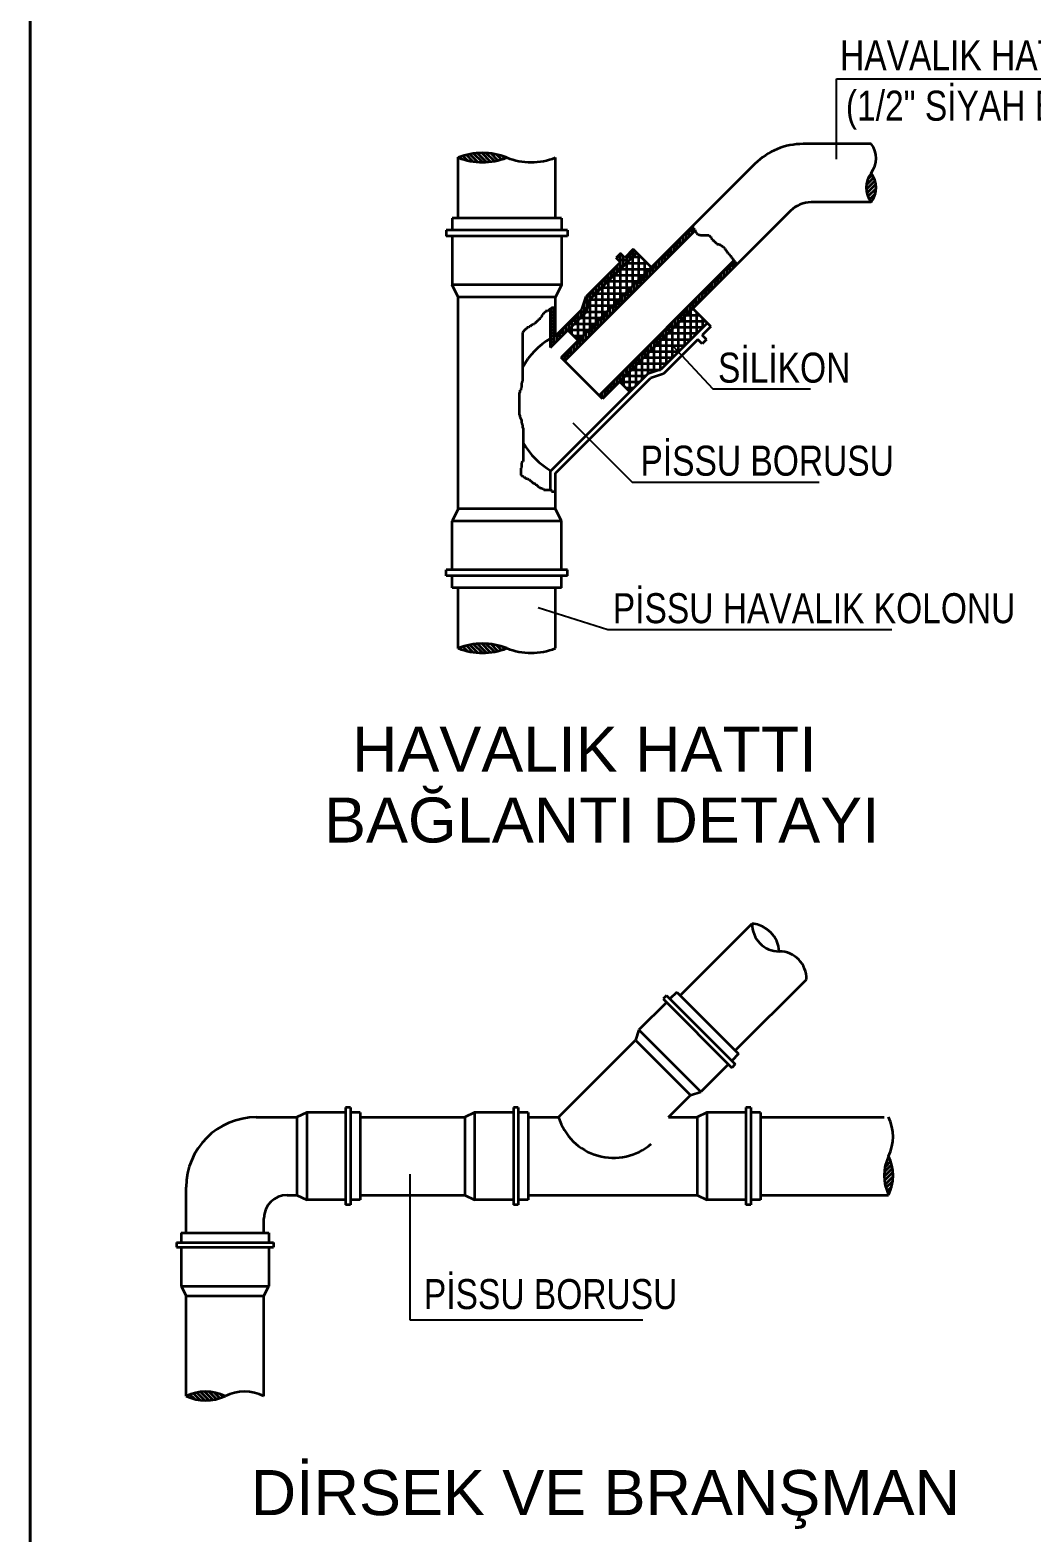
# Model space of a CAD drawing. Header units: centimetres. Extents: x 405464 to 563355, y 50011 to 66875.
# Drawn here: x 554620 to 555421, y 56429 to 57631 of the extents above; entities that cross this region are included whole.
import ezdxf

# ---------------------------------------------------------------- set-up
doc = ezdxf.new("R2010")
doc.units = ezdxf.units.CM
for name, color, linetype, lineweight in [('0-KRCN-D1', 1, 'Continuous', 25), ('0-KRCN-KILZ-1', 7, 'Continuous', 25), ('0-KRCN-SHT-DETAY-ÇERÇEVE', 71, 'Continuous', 40), ('0-KRCN-SHT-PİSSU100', 220, 'boru100LINE', 35), ('0-KRCN-SIHHI', 7, 'Continuous', 25)]:
    doc.layers.add(name, color=color, linetype=linetype, lineweight=lineweight)
doc.styles.add('CAP', font='ARIALNB.TTF')
doc.styles.add('M', font='arial.ttf', dxfattribs={"width": 0.8, "height": 15})
doc.linetypes.add('boru100LINE', pattern='A,40,-0.8,["100",CAP,S=7,R=0,X=0,Y=-3],-14', length=54.8)

# ---------------------------------------------------------------- blocks, each defined once
blk = doc.blocks.new('G$C5CFEFF88')
at = {"layer": '0-KRCN-D1', "color": 7}
for p, q in [((256.89, -268.78, 108.46), (272.96, -286.07, 108.46)), ((217.02, -299.76, 108.46), (240.73, -323.45, 108.46)), ((203.2, -373.56, 108.46), (231.05, -382.44, 108.46))]:
    blk.add_line(p, q, dxfattribs=at)
at = {"layer": '0-KRCN-SHT-DETAY-ÇERÇEVE'}
blk.add_lwpolyline([(768.18, 0), (768.18, -1101.82), (0, -1101.82), (0, 0)], close=True, dxfattribs=at)
at = {"layer": '0-KRCN-SHT-PİSSU100', "linetype": 'Continuous'}
for p, q in [((179.04, -195.46, 108.46), (175.86, -192.29, 108.46)), ((180.85, -195.53, 108.46), (177.36, -192.04, 108.46)), ((182.54, -195.47, 108.46), (178.94, -191.87, 108.46)), ((184.14, -195.32, 108.46), (180.62, -191.8, 108.46)), ((185.65, -195.09, 108.46), (182.41, -191.85, 108.46)), ((187.09, -194.78, 108.46), (184.33, -192.03, 108.46)), ((336.31, -188.17, 108.46), (309.09, -188.2, 108.46)), ((171.17, -217.85, 108.46), (171.17, -193.54, 108.46)), ((172.49, -194.15, 108.46), (171.77, -193.43, 108.46)), ((174.93, -194.84, 108.46), (173.08, -192.99, 108.46)), ((177.08, -195.25, 108.46), (174.44, -192.61, 108.46)), ((188.46, -194.41, 108.46), (186.45, -192.4, 108.46)), ((189.78, -193.98, 108.46), (188.83, -193.03, 108.46)), ((210.05, -217.85, 108.46), (210.05, -193.66, 108.46)), ((289.85, -196.17, 108.46), (212.37, -273.65, 108.46)), ((337.89, -202.89, 108.46), (334.35, -206.43, 108.46)), ((337.41, -201.63, 108.46), (334.38, -204.66, 108.46)), ((338.21, -204.32, 108.46), (334.6, -207.93, 108.46)), ((336.79, -200.5, 108.46), (334.9, -202.39, 108.46)), ((338.3, -205.98, 108.46), (335.03, -209.25, 108.46)), ((338.01, -208.01, 108.46), (335.6, -210.42, 108.46)), ((304.07, -214.94, 108.46), (228.87, -290.15, 108.46)), ((336.32, -211.5, 108.46), (312.32, -211.53, 108.46)), ((336.47, -211.3, 108.46), (336.3, -211.47, 108.46)), ((212.48, -217.85, 108.46), (168.74, -217.85, 108.46)), ((168.74, -217.85, 108.46), (168.74, -222.71, 108.46)), ((212.48, -217.85, 108.46), (212.48, -222.71, 108.46)), ((263.74, -222.28, 108.46), (265.45, -222.28, 108.46)), ((265.06, -221.23, 108.46), (264.75, -221.27, 108.46)), ((264.81, -223.96, 108.46), (264.81, -221.27, 108.46)), ((265.05, -221.66, 108.46), (265.06, -221.23, 108.46)), ((265.46, -221.7, 108.46), (265.05, -221.66, 108.46)), ((265.45, -222.32, 108.46), (265.46, -221.7, 108.46)), ((266, -222.59, 108.46), (265.45, -222.32, 108.46)), ((166.31, -222.71, 108.46), (166.31, -225.14, 108.46)), ((214.91, -222.71, 108.46), (166.31, -222.71, 108.46)), ((214.91, -225.14, 108.46), (166.31, -225.14, 108.46)), ((168.74, -225.14, 108.46), (168.74, -244.58, 108.46)), ((212.48, -225.14, 108.46), (212.48, -244.58, 108.46)), ((266, -222.78, 108.46), (213.75, -275.03, 108.46)), ((214.91, -222.71, 108.46), (214.91, -225.14, 108.46)), ((260.84, -227.94, 108.46), (258.13, -227.94, 108.46)), ((258.73, -230.04, 108.46), (258.73, -227.29, 108.46)), ((259.95, -228.82, 108.46), (259.95, -226.07, 108.46)), ((261.16, -225.51, 108.46), (260.52, -225.51, 108.46)), ((262.05, -226.72, 108.46), (260.56, -226.72, 108.46)), ((261.16, -227.61, 108.46), (261.16, -224.86, 108.46)), ((263.59, -224.29, 108.46), (261.73, -224.29, 108.46)), ((262.38, -226.39, 108.46), (262.38, -223.64, 108.46)), ((265.7, -223.08, 108.46), (262.99, -223.08, 108.46)), ((263.27, -225.51, 108.46), (262.99, -225.51, 108.46)), ((263.59, -225.18, 108.46), (263.59, -222.43, 108.46)), ((266, -222.59, 108.46), (266, -223.13, 108.46)), ((266, -223.13, 108.46), (266.18, -223.48, 108.46)), ((266.18, -223.48, 108.46), (266.53, -223.84, 108.46)), ((266.53, -223.84, 108.46), (266.53, -224.02, 108.46)), ((266.53, -224.02, 108.46), (266.89, -224.19, 108.46)), ((266.89, -224.19, 108.46), (267.07, -224.37, 108.46)), ((267.07, -224.37, 108.46), (267.24, -224.37, 108.46)), ((267.24, -224.37, 108.46), (267.42, -224.55, 108.46)), ((267.42, -224.55, 108.46), (267.78, -224.55, 108.46)), ((267.78, -224.55, 108.46), (268.14, -224.73, 108.46)), ((268.14, -224.73, 108.46), (271.34, -224.73, 108.46)), ((271.34, -224.73, 108.46), (271.7, -224.91, 108.46)), ((271.7, -224.91, 108.46), (271.88, -225.26, 108.46)), ((271.88, -225.26, 108.46), (272.23, -225.26, 108.46)), ((272.23, -225.26, 108.46), (272.23, -225.8, 108.46)), ((272.23, -225.8, 108.46), (272.41, -225.98, 108.46)), ((272.41, -225.98, 108.46), (272.77, -226.33, 108.46)), ((272.77, -226.33, 108.46), (272.77, -226.51, 108.46)), ((272.77, -226.51, 108.46), (272.95, -226.69, 108.46)), ((272.95, -226.69, 108.46), (273.3, -226.87, 108.46)), ((273.3, -226.87, 108.46), (273.48, -227.22, 108.46)), ((273.48, -227.22, 108.46), (273.84, -227.4, 108.46)), ((273.84, -227.4, 108.46), (274.19, -227.76, 108.46)), ((274.19, -227.76, 108.46), (274.55, -227.93, 108.46)), ((274.55, -227.93, 108.46), (274.55, -228.11, 108.46)), ((274.55, -228.11, 108.46), (274.91, -228.29, 108.46)), ((274.91, -228.29, 108.46), (275.26, -228.29, 108.46)), ((275.26, -228.29, 108.46), (275.62, -228.47, 108.46)), ((242.58, -231.7, 108.46), (224.01, -250.28, 108.46)), ((236.05, -232.05, 108.46), (234.33, -233.77, 108.46)), ((236.05, -235.49, 108.46), (234.33, -233.77, 108.46)), ((236.12, -233.41, 108.46), (234.7, -233.41, 108.46)), ((234.9, -234.34, 108.46), (234.9, -233.2, 108.46)), ((236.2, -232.19, 108.46), (235.91, -232.19, 108.46)), ((237.77, -233.77, 108.46), (236.05, -232.05, 108.46)), ((236.12, -238.17, 108.46), (236.12, -232.12, 108.46)), ((237.33, -236.95, 108.46), (237.33, -233.33, 108.46)), ((241.21, -230.33, 108.46), (237.77, -233.77, 108.46)), ((240.88, -233.41, 108.46), (238.13, -233.41, 108.46)), ((238.55, -235.74, 108.46), (238.55, -232.99, 108.46)), ((239.76, -234.52, 108.46), (239.76, -231.77, 108.46)), ((242.1, -232.19, 108.46), (240.37, -232.19, 108.46)), ((240.98, -230.98, 108.46), (240.56, -230.98, 108.46)), ((240.98, -233.31, 108.46), (240.98, -230.56, 108.46)), ((248.45, -237.57, 108.46), (241.21, -230.33, 108.46)), ((242.19, -232.09, 108.46), (242.19, -231.32, 108.46)), ((253.87, -234.01, 108.46), (252.01, -234.01, 108.46)), ((252.66, -236.11, 108.46), (252.66, -233.36, 108.46)), ((255.98, -232.8, 108.46), (253.27, -232.8, 108.46)), ((253.87, -234.9, 108.46), (253.87, -232.15, 108.46)), ((255.09, -233.68, 108.46), (255.09, -230.93, 108.46)), ((256.3, -230.37, 108.46), (255.66, -230.37, 108.46)), ((257.19, -231.58, 108.46), (255.7, -231.58, 108.46)), ((256.3, -232.47, 108.46), (256.3, -229.72, 108.46)), ((258.73, -229.15, 108.46), (256.87, -229.15, 108.46)), ((257.52, -231.25, 108.46), (257.52, -228.5, 108.46)), ((258.41, -230.37, 108.46), (258.13, -230.37, 108.46)), ((275.62, -228.47, 108.46), (276.15, -228.65, 108.46)), ((276.15, -228.65, 108.46), (276.51, -228.65, 108.46)), ((276.51, -228.65, 108.46), (276.51, -228.82, 108.46)), ((276.51, -228.82, 108.46), (277.04, -229.36, 108.46)), ((277.04, -229.36, 108.46), (277.22, -229.36, 108.46)), ((277.22, -229.36, 108.46), (277.4, -229.54, 108.46)), ((277.4, -229.54, 108.46), (277.4, -229.89, 108.46)), ((277.4, -229.89, 108.46), (277.58, -229.89, 108.46)), ((277.58, -229.89, 108.46), (277.76, -230.07, 108.46)), ((277.76, -230.07, 108.46), (277.93, -230.25, 108.46)), ((277.93, -230.25, 108.46), (277.93, -230.43, 108.46)), ((277.93, -230.43, 108.46), (278.47, -230.96, 108.46)), ((278.47, -230.96, 108.46), (278.47, -231.14, 108.46)), ((278.47, -231.14, 108.46), (278.83, -231.5, 108.46)), ((278.83, -231.5, 108.46), (278.83, -231.67, 108.46)), ((278.83, -231.67, 108.46), (279, -231.85, 108.46)), ((279, -231.85, 108.46), (279.18, -231.85, 108.46)), ((279.18, -231.85, 108.46), (279.18, -232.03, 108.46)), ((279.18, -232.03, 108.46), (279.36, -232.21, 108.46)), ((279.36, -232.21, 108.46), (279.54, -232.39, 108.46)), ((279.54, -232.39, 108.46), (279.72, -232.39, 108.46)), ((279.72, -232.39, 108.46), (279.72, -232.56, 108.46)), ((279.72, -232.56, 108.46), (279.89, -232.92, 108.46)), ((279.89, -232.92, 108.46), (280.25, -233.1, 108.46)), ((280.25, -233.1, 108.46), (280.43, -233.45, 108.46)), ((280.43, -233.45, 108.46), (280.61, -233.81, 108.46)), ((280.61, -233.81, 108.46), (280.96, -234.17, 108.46)), ((280.96, -234.17, 108.46), (281.14, -234.52, 108.46)), ((236.05, -235.49, 108.46), (222.31, -249.23, 108.46)), ((281.44, -234.82, 108.46), (227.49, -288.77, 108.46)), ((231.26, -243.03, 108.46), (231.26, -240.28, 108.46)), ((233.69, -239.48, 108.46), (232.06, -239.48, 108.46)), ((232.47, -241.81, 108.46), (232.47, -239.06, 108.46)), ((236.02, -238.27, 108.46), (233.27, -238.27, 108.46)), ((233.69, -240.6, 108.46), (233.69, -237.85, 108.46)), ((234.9, -239.38, 108.46), (234.9, -236.63, 108.46)), ((238.55, -234.62, 108.46), (235.51, -234.62, 108.46)), ((237.24, -237.05, 108.46), (235.51, -237.05, 108.46)), ((236.12, -235.84, 108.46), (235.7, -235.84, 108.46)), ((238.45, -235.84, 108.46), (237.94, -235.84, 108.46)), ((246.58, -240.09, 108.46), (245.94, -240.09, 108.46)), ((246.58, -242.19, 108.46), (246.58, -239.44, 108.46)), ((249.01, -238.87, 108.46), (247.15, -238.87, 108.46)), ((247.8, -240.97, 108.46), (247.8, -238.22, 108.46)), ((248.27, -237.75, 108.46), (248.27, -237.39, 108.46)), ((251.12, -237.66, 108.46), (248.41, -237.66, 108.46)), ((248.69, -240.09, 108.46), (248.41, -240.09, 108.46)), ((249.01, -239.76, 108.46), (249.01, -237.01, 108.46)), ((250.23, -238.54, 108.46), (250.23, -235.79, 108.46)), ((251.44, -235.23, 108.46), (250.8, -235.23, 108.46)), ((252.33, -236.44, 108.46), (250.84, -236.44, 108.46)), ((251.44, -237.33, 108.46), (251.44, -234.58, 108.46)), ((253.55, -235.23, 108.46), (253.27, -235.23, 108.46)), ((276.21, -242.8, 108.46), (276.21, -240.05, 108.46)), ((277.43, -239.48, 108.46), (276.78, -239.48, 108.46)), ((277.43, -241.58, 108.46), (277.43, -238.84, 108.46)), ((279.86, -238.27, 108.46), (278, -238.27, 108.46)), ((278.64, -240.37, 108.46), (278.64, -237.62, 108.46)), ((281.96, -237.05, 108.46), (279.25, -237.05, 108.46)), ((279.53, -239.48, 108.46), (279.25, -239.48, 108.46)), ((279.86, -239.15, 108.46), (279.86, -236.41, 108.46)), ((281.07, -237.94, 108.46), (281.07, -235.19, 108.46)), ((281.14, -234.52, 108.46), (281.32, -234.52, 108.46)), ((281.32, -234.52, 108.46), (281.32, -234.7, 108.46)), ((281.32, -234.7, 108.46), (281.85, -235.23, 108.46)), ((282.03, -235.84, 108.46), (281.68, -235.84, 108.46)), ((281.85, -235.23, 108.46), (281.85, -235.41, 108.46)), ((281.85, -235.41, 108.46), (282.03, -235.41, 108.46)), ((282.03, -235.41, 108.46), (282.03, -236.66, 108.46)), ((282.03, -236.66, 108.46), (282.36, -236.66, 108.46)), ((282.29, -236.72, 108.46), (282.29, -236.66, 108.46)), ((212.48, -244.58, 108.46), (168.74, -244.58, 108.46)), ((171.17, -249.44, 108.46), (168.74, -244.58, 108.46)), ((212.48, -244.58, 108.46), (210.05, -249.44, 108.46)), ((225.18, -249.1, 108.46), (225.18, -246.35, 108.46)), ((226.4, -245.56, 108.46), (225.98, -245.56, 108.46)), ((226.4, -247.89, 108.46), (226.4, -245.14, 108.46)), ((228.83, -244.34, 108.46), (227.2, -244.34, 108.46)), ((227.61, -246.67, 108.46), (227.61, -243.92, 108.46)), ((228.73, -245.56, 108.46), (228.22, -245.56, 108.46)), ((231.16, -243.13, 108.46), (228.41, -243.13, 108.46)), ((228.83, -245.46, 108.46), (228.83, -242.71, 108.46)), ((230.04, -244.24, 108.46), (230.04, -241.49, 108.46)), ((232.38, -241.91, 108.46), (230.65, -241.91, 108.46)), ((231.26, -240.7, 108.46), (230.84, -240.7, 108.46)), ((233.59, -240.7, 108.46), (233.08, -240.7, 108.46)), ((240.51, -248.26, 108.46), (240.51, -245.51, 108.46)), ((241.72, -244.95, 108.46), (241.08, -244.95, 108.46)), ((242.61, -246.16, 108.46), (241.12, -246.16, 108.46)), ((241.72, -247.05, 108.46), (241.72, -244.3, 108.46)), ((244.15, -243.73, 108.46), (242.29, -243.73, 108.46)), ((242.94, -245.83, 108.46), (242.94, -243.08, 108.46)), ((246.26, -242.52, 108.46), (243.55, -242.52, 108.46)), ((243.83, -244.95, 108.46), (243.55, -244.95, 108.46)), ((244.15, -244.62, 108.46), (244.15, -241.87, 108.46)), ((245.37, -243.4, 108.46), (245.37, -240.65, 108.46)), ((247.47, -241.3, 108.46), (245.98, -241.3, 108.46)), ((270.14, -248.87, 108.46), (270.14, -246.13, 108.46)), ((271.35, -247.66, 108.46), (271.35, -244.91, 108.46)), ((272.57, -244.34, 108.46), (271.92, -244.34, 108.46)), ((273.46, -245.56, 108.46), (271.96, -245.56, 108.46)), ((272.57, -246.44, 108.46), (272.57, -243.7, 108.46)), ((275, -243.13, 108.46), (273.14, -243.13, 108.46)), ((273.78, -245.23, 108.46), (273.78, -242.48, 108.46)), ((277.1, -241.91, 108.46), (274.39, -241.91, 108.46)), ((274.67, -244.34, 108.46), (274.39, -244.34, 108.46)), ((275, -244.01, 108.46), (275, -241.27, 108.46)), ((278.32, -240.7, 108.46), (276.82, -240.7, 108.46)), ((171.17, -334.15, 108.46), (171.17, -249.44, 108.46)), ((210.05, -249.44, 108.46), (171.17, -249.44, 108.46)), ((210.05, -264.92, 108.46), (210.05, -249.44, 108.46)), ((220.59, -254.39, 108.46), (222.31, -249.23, 108.46)), ((223.56, -251.63, 108.46), (221.51, -251.63, 108.46)), ((221.54, -256.18, 108.46), (221.54, -251.53, 108.46)), ((222.29, -255.43, 108.46), (224.01, -250.28, 108.46)), ((223.97, -249.2, 108.46), (222.34, -249.2, 108.46)), ((222.75, -254.04, 108.46), (222.75, -248.78, 108.46)), ((223.96, -250.42, 108.46), (223.36, -250.42, 108.46)), ((226.3, -247.99, 108.46), (223.55, -247.99, 108.46)), ((223.97, -250.39, 108.46), (223.97, -247.57, 108.46)), ((227.52, -246.77, 108.46), (225.79, -246.77, 108.46)), ((236.54, -252.24, 108.46), (233.83, -252.24, 108.46)), ((234.43, -254.34, 108.46), (234.43, -251.59, 108.46)), ((235.65, -253.12, 108.46), (235.65, -250.37, 108.46)), ((236.86, -249.81, 108.46), (236.22, -249.81, 108.46)), ((237.75, -251.02, 108.46), (236.26, -251.02, 108.46)), ((236.86, -251.91, 108.46), (236.86, -249.16, 108.46)), ((239.29, -248.59, 108.46), (237.43, -248.59, 108.46)), ((238.08, -250.69, 108.46), (238.08, -247.94, 108.46)), ((241.4, -247.38, 108.46), (238.69, -247.38, 108.46)), ((238.97, -249.81, 108.46), (238.69, -249.81, 108.46)), ((239.29, -249.48, 108.46), (239.29, -246.73, 108.46)), ((264.06, -254.95, 108.46), (264.06, -252.2, 108.46)), ((267.38, -251.63, 108.46), (264.67, -251.63, 108.46)), ((265.28, -253.73, 108.46), (265.28, -250.99, 108.46)), ((266.49, -252.52, 108.46), (266.49, -249.77, 108.46)), ((267.71, -249.2, 108.46), (267.06, -249.2, 108.46)), ((268.6, -250.42, 108.46), (267.1, -250.42, 108.46)), ((267.71, -251.3, 108.46), (267.71, -248.56, 108.46)), ((270.14, -247.99, 108.46), (268.28, -247.99, 108.46)), ((268.92, -250.09, 108.46), (268.92, -247.34, 108.46)), ((272.24, -246.77, 108.46), (269.53, -246.77, 108.46)), ((269.81, -249.2, 108.46), (269.53, -249.2, 108.46)), ((204.08, -257.82, 108.46), (203.74, -258.16, 108.46)), ((203.74, -258.16, 108.46), (203.74, -258.5, 108.46)), ((204.08, -257.47, 108.46), (204.08, -257.82, 108.46)), ((204.43, -257.47, 108.46), (204.08, -257.47, 108.46)), ((204.77, -256.79, 108.46), (204.43, -257.13, 108.46)), ((204.43, -257.13, 108.46), (204.43, -257.47, 108.46)), ((204.77, -256.44, 108.46), (204.77, -256.79, 108.46)), ((205.11, -256.44, 108.46), (204.77, -256.44, 108.46)), ((205.46, -255.76, 108.46), (205.11, -256.1, 108.46)), ((205.11, -256.1, 108.46), (205.11, -256.44, 108.46)), ((205.8, -255.76, 108.46), (205.46, -255.76, 108.46)), ((205.8, -255.41, 108.46), (205.8, -255.76, 108.46)), ((206.14, -255.41, 108.46), (205.8, -255.41, 108.46)), ((206.14, -255.07, 108.46), (206.14, -255.41, 108.46)), ((206.83, -255.07, 108.46), (206.14, -255.07, 108.46)), ((207.18, -254.73, 108.46), (206.83, -255.07, 108.46)), ((207.52, -254.73, 108.46), (207.18, -254.73, 108.46)), ((207.52, -254.38, 108.46), (207.52, -254.73, 108.46)), ((207.86, -254.38, 108.46), (207.52, -254.38, 108.46)), ((208.21, -254.04, 108.46), (207.86, -254.38, 108.46)), ((208.11, -269.61, 108.46), (208.11, -254.14, 108.46)), ((208.11, -269.61, 108.46), (222.29, -255.43, 108.46)), ((209.39, -256.49, 108.46), (208.11, -256.49, 108.46)), ((208.17, -269.54, 108.46), (208.17, -254.07, 108.46)), ((209.39, -254.06, 108.46), (208.19, -254.06, 108.46)), ((208.55, -254.04, 108.46), (208.21, -254.04, 108.46)), ((208.55, -253.7, 108.46), (208.55, -254.04, 108.46)), ((210.05, -253.7, 108.46), (208.55, -253.7, 108.46)), ((210.05, -255.28, 108.46), (208.78, -255.28, 108.46)), ((210.05, -257.71, 108.46), (208.78, -257.71, 108.46)), ((209.39, -268.33, 108.46), (209.39, -253.7, 108.46)), ((210.05, -264.92, 108.46), (220.59, -254.38, 108.46)), ((216.68, -261.04, 108.46), (216.68, -258.29, 108.46)), ((217.89, -259.82, 108.46), (217.89, -257.07, 108.46)), ((219.11, -256.49, 108.46), (218.48, -256.49, 108.46)), ((220.01, -257.71, 108.46), (218.5, -257.71, 108.46)), ((219.11, -258.61, 108.46), (219.11, -255.86, 108.46)), ((221.54, -255.28, 108.46), (219.69, -255.28, 108.46)), ((220.32, -257.39, 108.46), (220.32, -254.64, 108.46)), ((222.75, -254.06, 108.46), (220.93, -254.06, 108.46)), ((221.23, -256.49, 108.46), (220.93, -256.49, 108.46)), ((221.54, -252.85, 108.46), (221.1, -252.85, 108.46)), ((229.57, -258.31, 108.46), (227.71, -258.31, 108.46)), ((228.36, -260.41, 108.46), (228.36, -257.66, 108.46)), ((231.68, -257.1, 108.46), (228.97, -257.1, 108.46)), ((229.57, -259.2, 108.46), (229.57, -256.45, 108.46)), ((230.79, -257.98, 108.46), (230.79, -255.23, 108.46)), ((232, -254.67, 108.46), (231.36, -254.67, 108.46)), ((232.89, -255.88, 108.46), (231.4, -255.88, 108.46)), ((232, -256.77, 108.46), (232, -254.02, 108.46)), ((234.43, -253.45, 108.46), (232.57, -253.45, 108.46)), ((233.22, -255.55, 108.46), (233.22, -252.8, 108.46)), ((234.11, -254.67, 108.46), (233.83, -254.67, 108.46)), ((257.99, -261.02, 108.46), (257.99, -258.28, 108.46)), ((260.42, -257.71, 108.46), (258.56, -257.71, 108.46)), ((259.2, -259.81, 108.46), (259.2, -257.06, 108.46)), ((262.52, -256.49, 108.46), (259.81, -256.49, 108.46)), ((260.42, -258.59, 108.46), (260.42, -255.85, 108.46)), ((261.63, -257.38, 108.46), (261.63, -254.63, 108.46)), ((262.85, -254.06, 108.46), (262.2, -254.06, 108.46)), ((263.74, -255.28, 108.46), (262.24, -255.28, 108.46)), ((262.85, -256.16, 108.46), (262.85, -253.42, 108.46)), ((265.28, -252.85, 108.46), (263.42, -252.85, 108.46)), ((264.95, -254.06, 108.46), (264.67, -254.06, 108.46)), ((264.71, -254.21, 108.46), (265.07, -254.21, 108.46)), ((272.14, -261.26, 108.46), (264.95, -254.07, 108.46)), ((197.56, -262.97, 108.46), (196.87, -263.65, 108.46)), ((196.87, -263.65, 108.46), (196.87, -283.22, 108.46)), ((198.25, -262.28, 108.46), (197.56, -262.62, 108.46)), ((197.56, -262.62, 108.46), (197.56, -262.97, 108.46)), ((198.59, -261.94, 108.46), (198.25, -262.28, 108.46)), ((198.59, -261.59, 108.46), (198.59, -261.94, 108.46)), ((199.28, -261.59, 108.46), (198.59, -261.59, 108.46)), ((199.62, -261.25, 108.46), (199.28, -261.59, 108.46)), ((199.96, -261.25, 108.46), (199.62, -261.25, 108.46)), ((200.65, -260.56, 108.46), (199.96, -261.25, 108.46)), ((200.99, -260.56, 108.46), (200.65, -260.56, 108.46)), ((201.34, -260.22, 108.46), (200.99, -260.56, 108.46)), ((201.68, -260.22, 108.46), (201.34, -260.22, 108.46)), ((201.68, -259.88, 108.46), (201.68, -260.22, 108.46)), ((202.02, -259.88, 108.46), (201.68, -259.88, 108.46)), ((203.05, -258.85, 108.46), (202.02, -259.88, 108.46)), ((203.05, -258.5, 108.46), (203.05, -258.85, 108.46)), ((203.74, -258.5, 108.46), (203.05, -258.5, 108.46)), ((209.39, -258.92, 108.46), (208.11, -258.92, 108.46)), ((209.39, -261.35, 108.46), (208.11, -261.35, 108.46)), ((209.39, -263.78, 108.46), (208.11, -263.78, 108.46)), ((210.05, -260.14, 108.46), (208.78, -260.14, 108.46)), ((210.05, -262.57, 108.46), (208.78, -262.57, 108.46)), ((210.6, -267.11, 108.46), (210.6, -264.36, 108.46)), ((213.94, -263.78, 108.46), (211.21, -263.78, 108.46)), ((211.82, -265.9, 108.46), (211.82, -263.15, 108.46)), ((213.03, -264.68, 108.46), (213.03, -261.93, 108.46)), ((214.25, -261.35, 108.46), (213.62, -261.35, 108.46)), ((215.15, -262.57, 108.46), (213.64, -262.57, 108.46)), ((214.25, -263.47, 108.46), (214.25, -260.72, 108.46)), ((216.68, -260.14, 108.46), (214.83, -260.14, 108.46)), ((219.28, -266.88, 108.46), (215.06, -262.66, 108.46)), ((215.46, -262.25, 108.46), (215.46, -259.5, 108.46)), ((218.8, -258.92, 108.46), (216.07, -258.92, 108.46)), ((216.37, -261.35, 108.46), (216.07, -261.35, 108.46)), ((222.28, -264.39, 108.46), (221.64, -264.39, 108.46)), ((222.28, -266.49, 108.46), (222.28, -263.74, 108.46)), ((224.71, -263.17, 108.46), (222.85, -263.17, 108.46)), ((223.5, -265.27, 108.46), (223.5, -262.52, 108.46)), ((226.82, -261.96, 108.46), (224.11, -261.96, 108.46)), ((224.39, -264.39, 108.46), (224.11, -264.39, 108.46)), ((224.71, -264.06, 108.46), (224.71, -261.31, 108.46)), ((225.93, -262.84, 108.46), (225.93, -260.09, 108.46)), ((227.14, -259.53, 108.46), (226.5, -259.53, 108.46)), ((228.03, -260.74, 108.46), (226.54, -260.74, 108.46)), ((227.14, -261.63, 108.46), (227.14, -258.88, 108.46)), ((229.25, -259.53, 108.46), (228.97, -259.53, 108.46)), ((251.91, -267.1, 108.46), (251.91, -264.35, 108.46)), ((270.76, -259.88, 108.46), (252.19, -278.46, 108.46)), ((253.13, -263.78, 108.46), (252.48, -263.78, 108.46)), ((253.13, -265.88, 108.46), (253.13, -263.14, 108.46)), ((255.56, -262.57, 108.46), (253.7, -262.57, 108.46)), ((254.34, -264.67, 108.46), (254.34, -261.92, 108.46)), ((257.66, -261.35, 108.46), (254.95, -261.35, 108.46)), ((255.23, -263.78, 108.46), (254.95, -263.78, 108.46)), ((255.56, -263.45, 108.46), (255.56, -260.71, 108.46)), ((256.77, -262.24, 108.46), (256.77, -259.49, 108.46)), ((257.99, -258.92, 108.46), (257.34, -258.92, 108.46)), ((258.88, -260.14, 108.46), (257.38, -260.14, 108.46)), ((260.09, -258.92, 108.46), (259.81, -258.92, 108.46)), ((272.14, -261.26, 108.46), (268.7, -264.7, 108.46)), ((209.39, -266.21, 108.46), (208.11, -266.21, 108.46)), ((209.08, -268.64, 108.46), (208.11, -268.64, 108.46)), ((211.82, -265, 108.46), (208.78, -265, 108.46)), ((210.29, -267.43, 108.46), (208.78, -267.43, 108.46)), ((211.51, -266.21, 108.46), (211.21, -266.21, 108.46)), ((216.21, -272.56, 108.46), (216.21, -269.81, 108.46)), ((217.42, -269.25, 108.46), (216.78, -269.25, 108.46)), ((217.42, -271.35, 108.46), (217.42, -268.6, 108.46)), ((219.85, -268.03, 108.46), (217.99, -268.03, 108.46)), ((218.64, -270.13, 108.46), (218.64, -267.38, 108.46)), ((221.96, -266.82, 108.46), (219.25, -266.82, 108.46)), ((219.53, -269.25, 108.46), (219.25, -269.25, 108.46)), ((219.85, -268.92, 108.46), (219.85, -266.17, 108.46)), ((221.07, -267.7, 108.46), (221.07, -264.95, 108.46)), ((223.17, -265.6, 108.46), (221.68, -265.6, 108.46)), ((245.84, -273.17, 108.46), (245.84, -270.43, 108.46)), ((247.05, -271.96, 108.46), (247.05, -269.21, 108.46)), ((248.27, -268.64, 108.46), (247.62, -268.64, 108.46)), ((249.16, -269.86, 108.46), (247.66, -269.86, 108.46)), ((248.27, -270.74, 108.46), (248.27, -268, 108.46)), ((250.7, -267.43, 108.46), (248.84, -267.43, 108.46)), ((249.48, -269.53, 108.46), (249.48, -266.78, 108.46)), ((252.8, -266.21, 108.46), (250.09, -266.21, 108.46)), ((250.37, -268.64, 108.46), (250.09, -268.64, 108.46)), ((250.7, -268.31, 108.46), (250.7, -265.57, 108.46)), ((254.02, -265, 108.46), (252.52, -265, 108.46)), ((266.98, -266.41, 108.46), (253.24, -280.16, 108.46)), ((268.7, -268.13, 108.46), (266.98, -266.41, 108.46)), ((270.42, -266.41, 108.46), (268.7, -264.7, 108.46)), ((270.42, -266.41, 108.46), (268.7, -268.13, 108.46)), ((228.87, -290.15, 108.46), (212.37, -273.65, 108.46)), ((212.56, -273.84, 108.46), (212.56, -273.46, 108.46)), ((214.99, -272.89, 108.46), (213.13, -272.89, 108.46)), ((213.78, -274.99, 108.46), (213.78, -272.24, 108.46)), ((217.1, -271.68, 108.46), (214.39, -271.68, 108.46)), ((214.67, -274.11, 108.46), (214.39, -274.11, 108.46)), ((214.99, -273.78, 108.46), (214.99, -271.03, 108.46)), ((218.31, -270.46, 108.46), (216.82, -270.46, 108.46)), ((243.08, -275.93, 108.46), (240.37, -275.93, 108.46)), ((240.98, -278.03, 108.46), (240.98, -275.29, 108.46)), ((242.19, -276.82, 108.46), (242.19, -274.07, 108.46)), ((243.41, -273.5, 108.46), (242.76, -273.5, 108.46)), ((244.3, -274.72, 108.46), (242.8, -274.72, 108.46)), ((243.41, -275.6, 108.46), (243.41, -272.86, 108.46)), ((245.84, -272.29, 108.46), (243.98, -272.29, 108.46)), ((244.62, -274.39, 108.46), (244.62, -271.64, 108.46)), ((247.94, -271.07, 108.46), (245.23, -271.07, 108.46)), ((245.51, -273.5, 108.46), (245.23, -273.5, 108.46)), ((208.11, -319.1, 108.46), (247.02, -280.18, 108.46)), ((210.05, -319.9, 108.46), (248.08, -281.88, 108.46)), ((236.12, -282.01, 108.46), (234.26, -282.01, 108.46)), ((234.9, -284.11, 108.46), (234.9, -281.36, 108.46)), ((238.22, -280.79, 108.46), (235.51, -280.79, 108.46)), ((236.12, -282.89, 108.46), (236.12, -280.15, 108.46)), ((237.33, -281.68, 108.46), (237.33, -278.93, 108.46)), ((238.55, -278.36, 108.46), (237.9, -278.36, 108.46)), ((239.44, -279.58, 108.46), (237.94, -279.58, 108.46)), ((238.55, -280.46, 108.46), (238.55, -277.72, 108.46)), ((240.98, -277.15, 108.46), (239.12, -277.15, 108.46)), ((239.76, -279.25, 108.46), (239.76, -276.5, 108.46)), ((240.65, -278.36, 108.46), (240.37, -278.36, 108.46)), ((252.19, -278.46, 108.46), (247.02, -280.18, 108.46)), ((253.24, -280.16, 108.46), (248.08, -281.88, 108.46)), ((195.84, -287.34, 108.46), (195.5, -288.03, 108.46)), ((195.5, -288.03, 108.46), (195.5, -296.27, 108.46)), ((196.18, -286.65, 108.46), (195.84, -286.65, 108.46)), ((195.84, -286.65, 108.46), (195.84, -287.34, 108.46)), ((196.53, -285.62, 108.46), (196.18, -285.97, 108.46)), ((196.18, -285.97, 108.46), (196.18, -286.65, 108.46)), ((196.87, -283.22, 108.46), (196.53, -283.91, 108.46)), ((196.53, -283.91, 108.46), (196.53, -285.62, 108.46)), ((228.83, -288.08, 108.46), (228.18, -288.08, 108.46)), ((228.83, -290.11, 108.46), (228.83, -287.44, 108.46)), ((231.26, -286.87, 108.46), (229.4, -286.87, 108.46)), ((230.04, -288.97, 108.46), (230.04, -286.22, 108.46)), ((233.36, -285.65, 108.46), (230.65, -285.65, 108.46)), ((230.93, -288.08, 108.46), (230.65, -288.08, 108.46)), ((231.26, -287.75, 108.46), (231.26, -285.01, 108.46)), ((232.47, -286.54, 108.46), (232.47, -283.79, 108.46)), ((233.69, -283.22, 108.46), (233.04, -283.22, 108.46)), ((234.58, -284.44, 108.46), (233.08, -284.44, 108.46)), ((233.69, -285.32, 108.46), (233.69, -282.58, 108.46)), ((235.79, -283.22, 108.46), (235.51, -283.22, 108.46)), ((239.8, -287.4, 108.46), (235.77, -283.37, 108.46)), ((227.61, -288.89, 108.46), (227.61, -288.65, 108.46)), ((229.72, -289.3, 108.46), (228.22, -289.3, 108.46)), ((195.5, -296.27, 108.46), (195.84, -296.95, 108.46)), ((195.84, -296.95, 108.46), (195.84, -297.3, 108.46)), ((195.84, -297.3, 108.46), (196.53, -298.67, 108.46)), ((196.53, -298.67, 108.46), (196.53, -299.7, 108.46)), ((196.53, -299.7, 108.46), (196.87, -300.38, 108.46)), ((196.87, -300.38, 108.46), (196.87, -301.41, 108.46)), ((196.87, -301.41, 108.46), (197.21, -302.1, 108.46)), ((197.21, -302.1, 108.46), (197.21, -315.15, 108.46)), ((196.53, -317.55, 108.46), (196.18, -317.89, 108.46)), ((196.18, -317.89, 108.46), (196.18, -320.64, 108.46)), ((196.87, -315.15, 108.46), (196.53, -315.83, 108.46)), ((196.53, -315.83, 108.46), (196.53, -317.55, 108.46)), ((197.21, -315.15, 108.46), (196.87, -315.15, 108.46)), ((196.18, -320.64, 108.46), (196.53, -320.64, 108.46)), ((196.53, -320.64, 108.46), (196.53, -320.98, 108.46)), ((196.53, -320.98, 108.46), (196.87, -320.98, 108.46)), ((196.87, -320.98, 108.46), (197.21, -321.33, 108.46)), ((197.21, -321.33, 108.46), (197.56, -321.33, 108.46)), ((197.56, -321.33, 108.46), (197.9, -321.67, 108.46)), ((197.9, -321.67, 108.46), (198.25, -322.01, 108.46)), ((198.25, -322.01, 108.46), (198.93, -322.01, 108.46)), ((198.93, -322.01, 108.46), (199.28, -322.36, 108.46)), ((199.28, -322.36, 108.46), (199.62, -322.36, 108.46)), ((199.62, -322.36, 108.46), (200.99, -323.73, 108.46)), ((200.99, -323.73, 108.46), (202.02, -324.07, 108.46)), ((202.02, -324.07, 108.46), (202.02, -324.41, 108.46)), ((202.02, -324.41, 108.46), (202.37, -324.41, 108.46)), ((202.37, -324.41, 108.46), (203.4, -325.44, 108.46)), ((208.11, -326.47, 108.46), (208.11, -319.1, 108.46)), ((210.05, -334.15, 108.46), (210.05, -319.9, 108.46)), ((203.4, -325.44, 108.46), (203.74, -325.44, 108.46)), ((203.74, -325.44, 108.46), (204.08, -325.79, 108.46)), ((204.08, -325.79, 108.46), (204.43, -325.79, 108.46)), ((204.43, -325.79, 108.46), (205.11, -326.13, 108.46)), ((205.11, -326.13, 108.46), (205.46, -326.47, 108.46)), ((205.46, -326.47, 108.46), (208.21, -326.47, 108.46)), ((208.21, -326.47, 108.46), (208.55, -326.82, 108.46)), ((208.55, -326.82, 108.46), (208.55, -327.16, 108.46)), ((208.55, -327.16, 108.46), (210.27, -327.16, 108.46)), ((171.17, -334.15, 108.46), (168.74, -339.01, 108.46)), ((210.05, -334.15, 108.46), (171.17, -334.15, 108.46)), ((212.48, -339.01, 108.46), (210.05, -334.15, 108.46)), ((168.74, -358.45, 108.46), (168.74, -339.01, 108.46)), ((212.48, -339.01, 108.46), (168.74, -339.01, 108.46)), ((212.48, -358.45, 108.46), (212.48, -339.01, 108.46)), ((166.31, -360.88, 108.46), (166.31, -358.45, 108.46)), ((214.91, -358.45, 108.46), (166.31, -358.45, 108.46)), ((214.91, -360.88, 108.46), (214.91, -358.45, 108.46)), ((214.91, -360.88, 108.46), (166.31, -360.88, 108.46)), ((168.74, -365.74, 108.46), (168.74, -360.88, 108.46)), ((212.48, -365.74, 108.46), (168.74, -365.74, 108.46)), ((171.17, -389.99, 108.46), (171.17, -365.74, 108.46)), ((210.05, -389.88, 108.46), (210.05, -365.74, 108.46)), ((212.48, -365.74, 108.46), (212.48, -360.88, 108.46)), ((172.49, -390.37, 108.46), (171.77, -389.65, 108.46)), ((174.93, -391.06, 108.46), (173.08, -389.21, 108.46)), ((177.08, -391.47, 108.46), (174.44, -388.83, 108.46)), ((179.04, -391.68, 108.46), (175.86, -388.51, 108.46)), ((180.85, -391.75, 108.46), (177.36, -388.26, 108.46)), ((182.54, -391.69, 108.46), (178.94, -388.09, 108.46)), ((184.14, -391.54, 108.46), (180.62, -388.02, 108.46)), ((185.65, -391.31, 108.46), (182.41, -388.07, 108.46)), ((187.09, -391, 108.46), (184.33, -388.25, 108.46)), ((188.46, -390.63, 108.46), (186.45, -388.62, 108.46)), ((189.78, -390.2, 108.46), (188.83, -389.25, 108.46)), ((259.97, -528.75, 108.46), (288.74, -499.98, 108.46)), ((281.96, -550.75, 108.46), (310.44, -522.27, 108.46)), ((254.47, -528.75, 108.46), (253.09, -530.12, 108.46)), ((254.47, -528.75, 108.46), (281.96, -556.24, 108.46)), ((258.59, -527.38, 108.46), (255.84, -530.12, 108.46)), ((258.59, -527.38, 108.46), (283.33, -552.12, 108.46)), ((254.47, -531.5, 108.46), (243.47, -542.5, 108.46)), ((253.09, -530.12, 108.46), (280.58, -557.62, 108.46)), ((211.31, -577.41, 108.46), (242.1, -546.62, 108.46)), ((243.47, -542.5, 108.46), (242.09, -546.62, 108.46)), ((242.09, -546.62, 108.46), (264.09, -568.61, 108.46)), ((243.47, -542.5, 108.46), (268.21, -567.24, 108.46)), ((283.33, -552.12, 108.46), (280.58, -554.87, 108.46)), ((279.21, -556.24, 108.46), (268.21, -567.24, 108.46)), ((281.96, -556.24, 108.46), (280.58, -557.62, 108.46)), ((255.3, -577.41, 108.46), (264.1, -568.61, 108.46)), ((264.09, -568.61, 108.46), (268.21, -567.24, 108.46)), ((110.61, -575.47, 108.46), (106.72, -577.41, 108.46)), ((126.16, -575.47, 108.46), (110.61, -575.47, 108.46)), ((110.61, -575.47, 108.46), (110.61, -610.46, 108.46)), ((128.11, -573.52, 108.46), (126.16, -573.52, 108.46)), ((126.16, -573.52, 108.46), (126.16, -612.4, 108.46)), ((128.11, -573.52, 108.46), (128.11, -612.4, 108.46)), ((131.99, -575.47, 108.46), (128.11, -575.47, 108.46)), ((131.99, -575.47, 108.46), (131.99, -610.46, 108.46)), ((177.72, -575.47, 108.46), (173.83, -577.41, 108.46)), ((193.27, -575.47, 108.46), (177.72, -575.47, 108.46)), ((177.72, -575.47, 108.46), (177.72, -610.46, 108.46)), ((195.22, -573.52, 108.46), (193.27, -573.52, 108.46)), ((193.27, -573.52, 108.46), (193.27, -612.4, 108.46)), ((195.22, -573.52, 108.46), (195.22, -612.4, 108.46)), ((199.1, -575.47, 108.46), (195.22, -575.47, 108.46)), ((199.1, -575.47, 108.46), (199.1, -610.46, 108.46)), ((270.66, -575.47, 108.46), (266.78, -577.41, 108.46)), ((286.22, -575.47, 108.46), (270.66, -575.47, 108.46)), ((270.66, -575.47, 108.46), (270.66, -610.46, 108.46)), ((288.16, -573.52, 108.46), (286.22, -573.52, 108.46)), ((286.22, -573.52, 108.46), (286.22, -612.4, 108.46)), ((288.16, -573.52, 108.46), (288.16, -612.4, 108.46)), ((292.05, -575.47, 108.46), (288.16, -575.47, 108.46)), ((292.05, -575.47, 108.46), (292.05, -610.46, 108.46)), ((90.4, -577.41, 108.46), (106.72, -577.41, 108.46)), ((106.72, -577.41, 108.46), (106.72, -608.52, 108.46)), ((131.99, -577.41, 108.46), (173.83, -577.41, 108.46)), ((173.83, -577.41, 108.46), (173.83, -608.52, 108.46)), ((199.1, -577.41, 108.46), (211.31, -577.41, 108.46)), ((255.3, -577.41, 108.46), (266.78, -577.41, 108.46)), ((266.78, -577.41, 108.46), (266.78, -608.52, 108.46)), ((292.05, -577.41, 108.46), (341.48, -577.41, 108.46)), ((343.66, -593.75, 108.46), (342.49, -594.93, 108.46)), ((344.85, -597.8, 108.46), (341.52, -601.14, 108.46)), ((344.55, -596.36, 108.46), (341.57, -599.34, 108.46)), ((345.04, -599.36, 108.46), (341.63, -602.77, 108.46)), ((344.15, -595.02, 108.46), (341.85, -597.32, 108.46)), ((62.4, -623.59, 108.46), (62.4, -605.41, 108.46)), ((345.09, -601.05, 108.46), (341.87, -604.28, 108.46)), ((344.96, -602.93, 108.46), (342.21, -605.68, 108.46)), ((344.56, -605.08, 108.46), (342.65, -606.99, 108.46)), ((102.84, -608.52, 108.46), (106.72, -608.52, 108.46)), ((106.72, -608.52, 108.46), (110.61, -610.46, 108.46)), ((126.16, -610.46, 108.46), (110.61, -610.46, 108.46)), ((128.11, -612.4, 108.46), (126.16, -612.4, 108.46)), ((131.99, -610.46, 108.46), (128.11, -610.46, 108.46)), ((131.99, -608.52, 108.46), (173.83, -608.52, 108.46)), ((173.83, -608.52, 108.46), (177.72, -610.46, 108.46)), ((193.27, -610.46, 108.46), (177.72, -610.46, 108.46)), ((195.22, -612.4, 108.46), (193.27, -612.4, 108.46)), ((199.1, -610.46, 108.46), (195.22, -610.46, 108.46)), ((199.1, -608.52, 108.46), (266.78, -608.52, 108.46)), ((266.78, -608.52, 108.46), (270.66, -610.46, 108.46)), ((286.22, -610.46, 108.46), (270.66, -610.46, 108.46)), ((288.16, -612.4, 108.46), (286.22, -612.4, 108.46)), ((292.05, -610.46, 108.46), (288.16, -610.46, 108.46)), ((292.05, -608.52, 108.46), (343.3, -608.52, 108.46)), ((343.67, -607.71, 108.46), (343.16, -608.22, 108.46)), ((93.51, -623.59, 108.46), (93.51, -617.85, 108.46)), ((60.46, -623.59, 108.46), (60.46, -627.48, 108.46)), ((60.46, -623.59, 108.46), (95.45, -623.59, 108.46)), ((95.45, -623.59, 108.46), (95.45, -627.48, 108.46)), ((58.51, -627.48, 108.46), (97.39, -627.48, 108.46)), ((58.51, -627.48, 108.46), (58.51, -629.43, 108.46)), ((58.51, -629.43, 108.46), (97.39, -629.43, 108.46)), ((60.46, -629.43, 108.46), (60.46, -644.98, 108.46)), ((95.45, -629.43, 108.46), (95.45, -644.98, 108.46)), ((97.39, -627.48, 108.46), (97.39, -629.43, 108.46)), ((60.46, -644.98, 108.46), (95.45, -644.98, 108.46)), ((60.46, -644.98, 108.46), (62.4, -648.87, 108.46)), ((62.4, -648.87, 108.46), (93.51, -648.87, 108.46)), ((62.4, -688.91, 108.46), (62.4, -648.87, 108.46)), ((93.51, -648.87, 108.46), (95.45, -644.98, 108.46)), ((93.51, -688.91, 108.46), (93.51, -648.87, 108.46)), ((63.21, -689.27, 108.46), (62.7, -688.77, 108.46)), ((65.84, -690.16, 108.46), (63.93, -688.25, 108.46)), ((67.99, -690.56, 108.46), (65.24, -687.82, 108.46)), ((69.86, -690.7, 108.46), (66.64, -687.47, 108.46)), ((71.56, -690.64, 108.46), (68.15, -687.23, 108.46)), ((73.11, -690.45, 108.46), (69.78, -687.12, 108.46)), ((74.56, -690.15, 108.46), (71.58, -687.17, 108.46)), ((75.9, -689.75, 108.46), (73.6, -687.45, 108.46)), ((77.17, -689.27, 108.46), (75.99, -688.1, 108.46))]:
    blk.add_line(p, q, dxfattribs=at)
at = {"layer": '0-KRCN-SHT-PİSSU100', "color": 8, "linetype": 'Continuous'}
for p, q in [((240.88, -233.41, 108.46), (244.28, -233.41, 108.46)), ((240.98, -245.04, 108.46), (240.98, -233.31, 108.46)), ((243.41, -242.61, 108.46), (243.41, -232.53, 108.46)), ((236.02, -238.27, 108.46), (247.76, -238.27, 108.46)), ((236.12, -249.9, 108.46), (236.12, -238.17, 108.46)), ((238.45, -235.84, 108.46), (246.71, -235.84, 108.46)), ((238.55, -247.47, 108.46), (238.55, -235.74, 108.46)), ((245.84, -240.18, 108.46), (245.84, -234.96, 108.46)), ((228.73, -245.56, 108.46), (240.47, -245.56, 108.46)), ((228.83, -257.19, 108.46), (228.83, -245.46, 108.46)), ((231.16, -243.13, 108.46), (242.9, -243.13, 108.46)), ((231.26, -254.76, 108.46), (231.26, -243.03, 108.46)), ((233.59, -240.7, 108.46), (245.33, -240.7, 108.46)), ((233.69, -252.33, 108.46), (233.69, -240.6, 108.46)), ((223.96, -250.42, 108.46), (235.61, -250.42, 108.46)), ((223.97, -262.05, 108.46), (223.97, -250.39, 108.46)), ((226.3, -247.99, 108.46), (238.04, -247.99, 108.46)), ((226.4, -259.62, 108.46), (226.4, -247.89, 108.46)), ((220.01, -257.71, 108.46), (228.32, -257.71, 108.46)), ((221.54, -264.48, 108.46), (221.54, -256.18, 108.46)), ((222.34, -255.28, 108.46), (230.75, -255.28, 108.46)), ((223.15, -252.85, 108.46), (233.18, -252.85, 108.46)), ((261.75, -268.89, 108.46), (261.76, -257.15, 108.46)), ((262.28, -256.64, 108.46), (267.5, -256.64, 108.46)), ((264.18, -266.46, 108.46), (264.2, -254.72, 108.46)), ((266.62, -264.03, 108.46), (266.62, -255.77, 108.46)), ((269.05, -261.61, 108.46), (269.05, -258.2, 108.46)), ((215.15, -262.57, 108.46), (223.46, -262.57, 108.46)), ((216.68, -264.28, 108.46), (216.68, -261.04, 108.46)), ((217.58, -260.14, 108.46), (225.89, -260.14, 108.46)), ((219.11, -266.71, 108.46), (219.11, -258.61, 108.46)), ((254.45, -276.17, 108.46), (254.47, -264.43, 108.46)), ((254.98, -263.92, 108.46), (266.71, -263.93, 108.46)), ((256.88, -273.74, 108.46), (256.9, -262.01, 108.46)), ((257.41, -261.49, 108.46), (269.15, -261.51, 108.46)), ((259.32, -271.31, 108.46), (259.33, -259.58, 108.46)), ((259.84, -259.07, 108.46), (269.93, -259.08, 108.46)), ((217.4, -265, 108.46), (221.03, -265, 108.46)), ((249.59, -279.31, 108.46), (249.6, -269.29, 108.46)), ((250.11, -268.78, 108.46), (261.85, -268.79, 108.46)), ((252.02, -278.51, 108.46), (252.03, -266.86, 108.46)), ((252.55, -266.35, 108.46), (264.28, -266.36, 108.46)), ((242.81, -276.06, 108.46), (254.55, -276.07, 108.46)), ((244.73, -282.45, 108.46), (244.73, -274.14, 108.46)), ((245.25, -273.63, 108.46), (256.98, -273.64, 108.46)), ((247.16, -280.12, 108.46), (247.17, -271.71, 108.46)), ((247.68, -271.2, 108.46), (259.42, -271.22, 108.46)), ((237.43, -285.06, 108.46), (237.44, -281.42, 108.46)), ((237.95, -280.91, 108.46), (246.26, -280.92, 108.46)), ((239.86, -287.3, 108.46), (239.87, -279, 108.46)), ((240.38, -278.48, 108.46), (252.05, -278.5, 108.46)), ((242.29, -284.88, 108.46), (242.3, -276.57, 108.46)), ((235.72, -283.34, 108.46), (243.82, -283.35, 108.46)), ((238.15, -285.77, 108.46), (241.39, -285.78, 108.46))]:
    blk.add_line(p, q, dxfattribs=at)
at = {"layer": '0-KRCN-SHT-PİSSU100', "linetype": 'Continuous'}
for centre, radius, start, end in [((180.89, -218.1, 108.46), 26.3, 68.31053, 111.68947), ((309.1, -215.42, 108.46), 27.22, 90.01448, 135), ((328.76, -194, 108.46), 9.54, 322.32188, 37.63633), ((180.89, -169.23, 108.46), 26.3, 248.31053, 291.68947), ((200.33, -169.23, 108.46), 26.3, 248.31053, 291.68947), ((343.86, -205.66, 108.46), 9.54, 142.30694, 217.73259), ((328.74, -205.67, 108.46), 9.56, 322.40477, 37.63476), ((312.32, -223.19, 108.46), 11.66, 90.01448, 135), ((223.86, -292.41, 108.46), 30.76, 120.79479, 151.30123), ((223.86, -292.41, 108.46), 30.76, 210.0038, 239.55923), ((180.89, -414.32, 108.46), 26.3, 68.31053, 111.68947), ((180.89, -365.45, 108.46), 26.3, 248.31053, 291.68947), ((200.33, -365.45, 108.46), 26.3, 248.31053, 291.68947), ((299.55, -500.31, 108.46), 10.81, 178.24612, 270.21318), ((287.55, -511.99, 108.46), 12.06, 4.09834, 84.36096), ((299.63, -521.94, 108.46), 10.82, 358.24612, 90.21318), ((90.4, -605.41, 108.46), 27.99, 90, 180), ((233.3, -570.63, 108.46), 23.02, 197.13927, 310.94869), ((327.31, -585.19, 108.46), 17.78, 334.07163, 25.92837), ((359.3, -600.74, 108.46), 17.78, 154.07163, 205.92837), ((327.31, -600.74, 108.46), 17.78, 334.07163, 25.92837), ((102.84, -617.85, 108.46), 9.33, 90, 180), ((70.18, -704.9, 108.46), 17.78, 64.07163, 115.92837), ((70.18, -672.91, 108.46), 17.78, 244.07163, 295.92837), ((85.73, -704.9, 108.46), 17.78, 64.07163, 115.92837)]:
    blk.add_arc(centre, radius, start, end, dxfattribs=at)
at = {"layer": '0-KRCN-SIHHI', "color": 7}
for p, q in [((322.5, -194.34, 108.46), (322.5, -162.16, 108.46)), ((322.5, -162.16, 108.46), (498.48, -162.16, 108.46)), ((272.96, -286.07, 108.46), (312.12, -286.07, 108.46)), ((240.73, -323.45, 108.46), (315.47, -323.45, 108.46)), ((231.05, -382.44, 108.46), (344.53, -382.44, 108.46)), ((151.79, -600.2, 108.46), (151.79, -658.45, 108.46)), ((151.79, -658.45, 108.46), (244.96, -658.45, 108.46))]:
    blk.add_line(p, q, dxfattribs=at)
at = {"layer": '0-KRCN-KILZ-1', "linetype": 'Continuous', "style": 'M'}
for s, p in [('HAVALIK HATTI', (128.73, -439.26, 108.46)), ('BAĞLANTI DETAYI', (117.54, -467.56, 108.46)), ('DİRSEK VE BRANŞMAN', (88.22, -736.51, 108.46))]:
    blk.add_text(s, height=18, dxfattribs=at).set_placement(p)
at = {"layer": '0-KRCN-SIHHI', "color": 7, "style": 'M', "width": 0.8}
for s, p in [('HAVALIK HATTI BAĞLANTI BRANŞMANI', (323.88, -158.75, 108.46)), ('(1/2" SİYAH BORU)', (326.2, -178.9, 108.46)), ('SİLİKON', (275.08, -283.66, 108.46)), ('PİSSU BORUSU', (244.06, -320.87, 108.46)), ('PİSSU HAVALIK KOLONU', (233.01, -379.85, 108.46)), ('PİSSU BORUSU', (157.47, -654.13, 108.46))]:
    blk.add_text(s, height=12, dxfattribs=at).set_placement(p)
blk = doc.blocks.new('*U194')
at = {"layer": '0-KRCN-SHT-DETAY-ÇERÇEVE', "xscale": 2, "yscale": 2, "zscale": 2}
blk.add_blockref('G$C5CFEFF88', (0, 0), dxfattribs=at)

msp = doc.modelspace()

# ---------------------------------------------------------------- block references
at = {"layer": '0-KRCN-SHT-DETAY-ÇERÇEVE'}
msp.add_blockref('*U194', (554620, 57916.7), dxfattribs=at)

doc.saveas('drawing.dxf')
